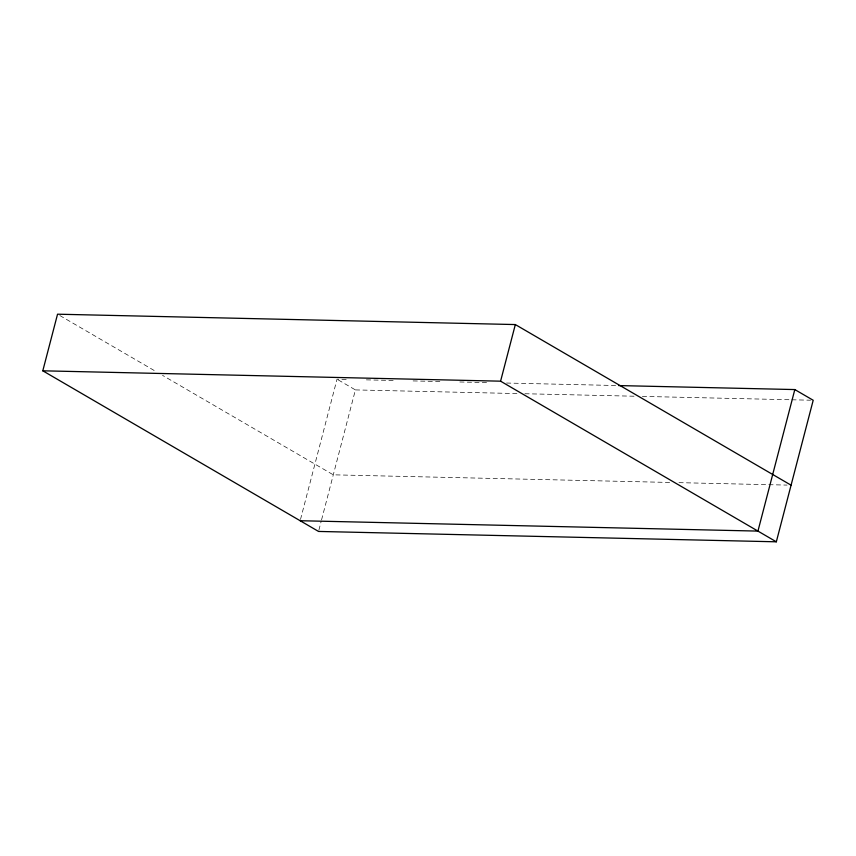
<?xml version="1.0" encoding="UTF-8"?>
<svg xmlns="http://www.w3.org/2000/svg" width="856" height="856" viewBox="0 0 856 856"><rect width="100%" height="100%" fill="white"/><g stroke="black" fill="none" stroke-linecap="round" stroke-linejoin="round"><path stroke-width="0.64" stroke-dasharray="4.28 3.21" d="M300.499 519.442L337.029 379.197L346.37 379.411M318.881 530.153L321.225 521.144M321.556 519.86L355.411 389.908L337.029 379.197M366.389 379.861L394.413 380.492M413.106 380.92L441.129 381.551M459.811 381.979L489.183 382.643M506.527 383.039L617.304 385.542M355.411 389.908L518.233 393.589M524.91 393.739L635.687 396.253M642.364 396.403L790.505 399.752M791.843 399.784L810.536 400.212M669.627 482.442L333.284 474.823L162.533 375.356M678.968 482.656L787.071 485.095M59.856 315.543L155.61 371.322"/><path stroke-width="1.28" d="M618.642 385.575L794.817 389.566L813.2 400.266L776.328 541.805L318.539 531.437L42.8 370.809L57.545 314.195L515.333 324.563L791.083 485.192M776.328 541.805L500.589 381.177L515.333 324.563M794.817 389.566L757.945 531.095L300.156 520.726M42.8 370.809L500.589 381.177"/></g></svg>
